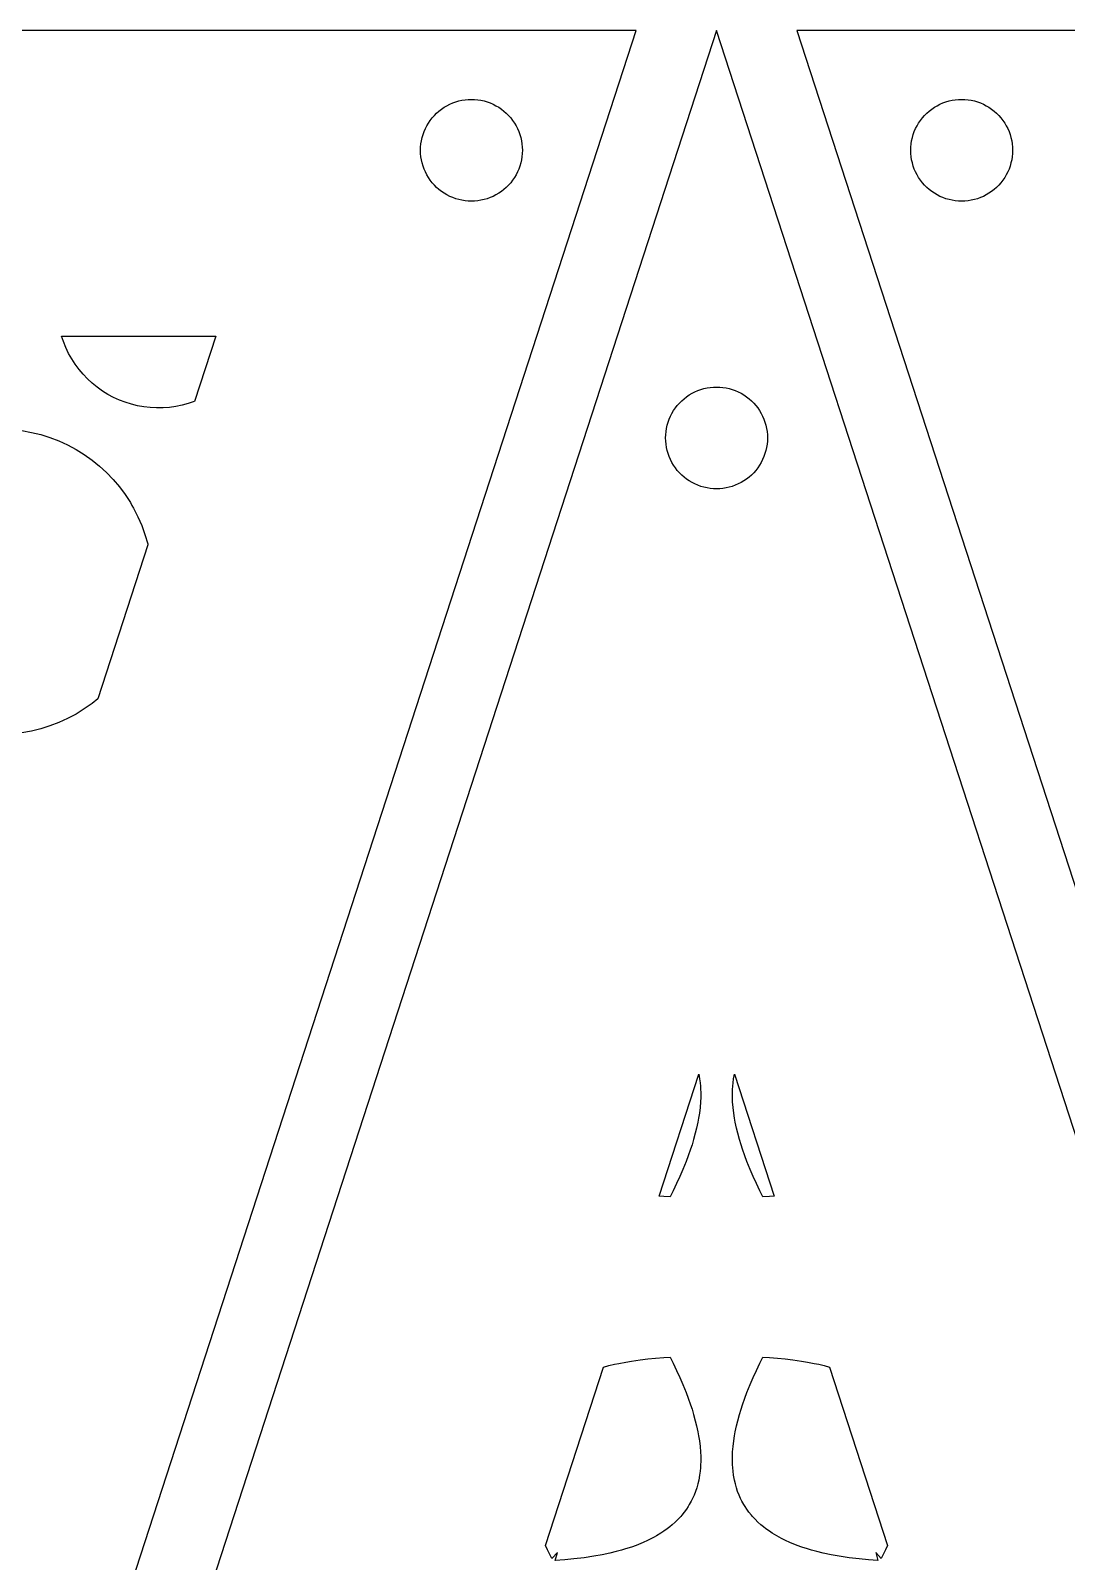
# Model space of a CAD drawing. Header units: metres. Extents: x 20 to 1108, y 20 to 485.
# Drawn here: x 224.4 to 265, y 190.7 to 250.8 of the extents above; entities that cross this region are included whole.
import ezdxf

# ---------------------------------------------------------------- set-up
doc = ezdxf.new("R2010")
doc.units = ezdxf.units.M

msp = doc.modelspace()

# ---------------------------------------------------------------- linework, layer by layer
for p, q in [((248.154, 250.826), (98.1544, 250.826)), ((173.154, 20.0001), (248.154, 250.826)), ((251.309, 250.826), (176.309, 20)), ((326.309, 20), (251.309, 250.826)), ((404.463, 250.826), (254.463, 250.826)), ((254.463, 250.826), (329.463, 20.0001)), ((240.507, 247.742), (240.61, 247.813)), ((240.61, 247.813), (240.719, 247.877)), ((240.719, 247.877), (240.831, 247.934)), ((240.831, 247.934), (240.946, 247.984)), ((240.946, 247.984), (241.065, 248.026)), ((241.065, 248.026), (241.185, 248.062)), ((241.185, 248.062), (241.308, 248.089)), ((241.308, 248.089), (241.432, 248.109)), ((241.432, 248.109), (241.557, 248.12)), ((241.557, 248.12), (241.683, 248.124)), ((241.683, 248.124), (241.808, 248.12)), ((241.808, 248.12), (241.933, 248.109)), ((241.933, 248.109), (242.057, 248.089)), ((242.057, 248.089), (242.18, 248.062)), ((242.18, 248.062), (242.3, 248.026)), ((242.3, 248.026), (242.418, 247.984)), ((242.418, 247.984), (242.534, 247.934)), ((242.534, 247.934), (242.646, 247.877)), ((242.646, 247.877), (242.754, 247.813)), ((242.754, 247.813), (242.858, 247.742)), ((259.76, 247.742), (259.864, 247.813)), ((259.864, 247.813), (259.972, 247.877)), ((259.972, 247.877), (260.083, 247.934)), ((260.083, 247.934), (260.2, 247.984)), ((260.2, 247.984), (260.318, 248.026)), ((260.318, 248.026), (260.438, 248.062)), ((260.438, 248.062), (260.561, 248.089)), ((260.561, 248.089), (260.685, 248.109)), ((260.685, 248.109), (260.81, 248.12)), ((260.81, 248.12), (260.935, 248.124)), ((260.935, 248.124), (261.061, 248.12)), ((261.061, 248.12), (261.186, 248.109)), ((261.186, 248.109), (261.31, 248.089)), ((261.31, 248.089), (261.433, 248.062)), ((261.433, 248.062), (261.553, 248.026)), ((261.553, 248.026), (261.671, 247.984)), ((261.671, 247.984), (261.786, 247.934)), ((261.786, 247.934), (261.899, 247.877)), ((261.899, 247.877), (262.007, 247.813)), ((262.007, 247.813), (262.111, 247.742)), ((239.93, 247.087), (239.993, 247.195)), ((239.993, 247.195), (240.065, 247.3)), ((240.065, 247.3), (240.141, 247.399)), ((240.141, 247.399), (240.225, 247.493)), ((240.225, 247.493), (240.314, 247.582)), ((240.314, 247.582), (240.407, 247.665)), ((240.407, 247.665), (240.507, 247.742)), ((242.858, 247.742), (242.957, 247.665)), ((242.957, 247.665), (243.052, 247.582)), ((243.052, 247.582), (243.14, 247.493)), ((243.14, 247.493), (243.224, 247.399)), ((243.224, 247.399), (243.3, 247.3)), ((243.3, 247.3), (243.371, 247.195)), ((243.371, 247.195), (243.435, 247.087)), ((259.183, 247.087), (259.246, 247.195)), ((259.246, 247.195), (259.318, 247.3)), ((259.318, 247.3), (259.394, 247.399)), ((259.394, 247.399), (259.478, 247.493)), ((259.478, 247.493), (259.566, 247.582)), ((259.566, 247.582), (259.66, 247.665)), ((259.66, 247.665), (259.76, 247.742)), ((262.111, 247.742), (262.21, 247.665)), ((262.21, 247.665), (262.304, 247.582)), ((262.304, 247.582), (262.393, 247.493)), ((262.393, 247.493), (262.477, 247.399)), ((262.477, 247.399), (262.553, 247.3)), ((262.553, 247.3), (262.624, 247.195)), ((262.624, 247.195), (262.688, 247.087)), ((239.718, 246.499), (239.745, 246.621)), ((239.745, 246.621), (239.78, 246.742)), ((239.78, 246.742), (239.822, 246.86)), ((239.822, 246.86), (239.872, 246.976)), ((239.872, 246.976), (239.93, 247.087)), ((243.435, 247.087), (243.492, 246.976)), ((243.492, 246.976), (243.542, 246.86)), ((243.542, 246.86), (243.584, 246.742)), ((243.584, 246.742), (243.619, 246.621)), ((243.619, 246.621), (243.647, 246.499)), ((258.971, 246.499), (258.998, 246.621)), ((258.998, 246.621), (259.034, 246.742)), ((259.034, 246.742), (259.076, 246.86)), ((259.076, 246.86), (259.125, 246.976)), ((259.125, 246.976), (259.183, 247.087)), ((262.688, 247.087), (262.745, 246.976)), ((262.745, 246.976), (262.795, 246.86)), ((262.795, 246.86), (262.837, 246.742)), ((262.837, 246.742), (262.872, 246.621)), ((262.872, 246.621), (262.9, 246.499)), ((239.683, 246.124), (239.687, 246.249)), ((239.687, 245.998), (239.683, 246.124)), ((239.687, 246.249), (239.698, 246.375)), ((239.698, 245.873), (239.687, 245.998)), ((239.698, 246.375), (239.718, 246.499)), ((243.647, 246.499), (243.666, 246.375)), ((243.666, 246.375), (243.678, 246.249)), ((243.678, 245.998), (243.666, 245.873)), ((243.678, 246.249), (243.683, 246.124)), ((243.683, 246.124), (243.678, 245.998)), ((258.935, 246.124), (258.94, 246.249)), ((258.94, 245.998), (258.935, 246.124)), ((258.94, 246.249), (258.951, 246.375)), ((258.951, 245.873), (258.94, 245.998)), ((258.951, 246.375), (258.971, 246.499)), ((262.9, 246.499), (262.919, 246.375)), ((262.919, 246.375), (262.931, 246.249)), ((262.931, 245.998), (262.919, 245.873)), ((262.931, 246.249), (262.935, 246.124)), ((262.935, 246.124), (262.931, 245.998)), ((239.718, 245.749), (239.698, 245.873)), ((239.745, 245.627), (239.718, 245.749)), ((239.78, 245.506), (239.745, 245.627)), ((239.822, 245.388), (239.78, 245.506)), ((239.872, 245.273), (239.822, 245.388)), ((243.542, 245.388), (243.492, 245.273)), ((243.584, 245.506), (243.542, 245.388)), ((243.619, 245.627), (243.584, 245.506)), ((243.647, 245.749), (243.619, 245.627)), ((243.666, 245.873), (243.647, 245.749)), ((258.971, 245.749), (258.951, 245.873)), ((258.998, 245.627), (258.971, 245.749)), ((259.034, 245.506), (258.998, 245.627)), ((259.076, 245.388), (259.034, 245.506)), ((259.125, 245.273), (259.076, 245.388)), ((262.795, 245.388), (262.745, 245.273)), ((262.837, 245.506), (262.795, 245.388)), ((262.872, 245.627), (262.837, 245.506)), ((262.9, 245.749), (262.872, 245.627)), ((262.919, 245.873), (262.9, 245.749)), ((239.93, 245.16), (239.872, 245.273)), ((239.993, 245.052), (239.93, 245.16)), ((240.065, 244.948), (239.993, 245.052)), ((240.141, 244.849), (240.065, 244.948)), ((240.225, 244.755), (240.141, 244.849)), ((240.314, 244.666), (240.225, 244.755)), ((243.14, 244.755), (243.052, 244.666)), ((243.224, 244.849), (243.14, 244.755)), ((243.3, 244.948), (243.224, 244.849)), ((243.371, 245.052), (243.3, 244.948)), ((243.435, 245.16), (243.371, 245.052)), ((243.492, 245.273), (243.435, 245.16)), ((259.183, 245.16), (259.125, 245.273)), ((259.246, 245.052), (259.183, 245.16)), ((259.318, 244.948), (259.246, 245.052)), ((259.394, 244.849), (259.318, 244.948)), ((259.478, 244.755), (259.394, 244.849)), ((259.566, 244.666), (259.478, 244.755)), ((262.393, 244.755), (262.304, 244.666)), ((262.477, 244.849), (262.393, 244.755)), ((262.553, 244.948), (262.477, 244.849)), ((262.624, 245.052), (262.553, 244.948)), ((262.688, 245.16), (262.624, 245.052)), ((262.745, 245.273), (262.688, 245.16)), ((240.407, 244.583), (240.314, 244.666)), ((240.507, 244.506), (240.407, 244.583)), ((240.61, 244.436), (240.507, 244.506)), ((240.719, 244.371), (240.61, 244.436)), ((240.831, 244.315), (240.719, 244.371)), ((240.946, 244.265), (240.831, 244.315)), ((241.065, 244.222), (240.946, 244.265)), ((241.185, 244.187), (241.065, 244.222)), ((241.308, 244.159), (241.185, 244.187)), ((241.432, 244.14), (241.308, 244.159)), ((241.557, 244.128), (241.432, 244.14)), ((241.933, 244.14), (241.808, 244.128)), ((242.057, 244.159), (241.933, 244.14)), ((242.18, 244.187), (242.057, 244.159)), ((242.3, 244.222), (242.18, 244.187)), ((242.418, 244.265), (242.3, 244.222)), ((242.534, 244.315), (242.418, 244.265)), ((242.646, 244.371), (242.534, 244.315)), ((242.754, 244.436), (242.646, 244.371)), ((242.858, 244.506), (242.754, 244.436)), ((242.957, 244.583), (242.858, 244.506)), ((243.052, 244.666), (242.957, 244.583)), ((259.66, 244.583), (259.566, 244.666)), ((259.76, 244.506), (259.66, 244.583)), ((259.864, 244.436), (259.76, 244.506)), ((259.972, 244.371), (259.864, 244.436)), ((260.083, 244.315), (259.972, 244.371)), ((260.2, 244.265), (260.083, 244.315)), ((260.318, 244.222), (260.2, 244.265)), ((260.438, 244.187), (260.318, 244.222)), ((260.561, 244.159), (260.438, 244.187)), ((260.685, 244.14), (260.561, 244.159)), ((260.81, 244.128), (260.685, 244.14)), ((261.186, 244.14), (261.061, 244.128)), ((261.31, 244.159), (261.186, 244.14)), ((261.433, 244.187), (261.31, 244.159)), ((261.553, 244.222), (261.433, 244.187)), ((261.671, 244.265), (261.553, 244.222)), ((261.786, 244.315), (261.671, 244.265)), ((261.899, 244.371), (261.786, 244.315)), ((262.007, 244.436), (261.899, 244.371)), ((262.111, 244.506), (262.007, 244.436)), ((262.21, 244.583), (262.111, 244.506)), ((262.304, 244.666), (262.21, 244.583)), ((241.683, 244.124), (241.557, 244.128)), ((241.808, 244.128), (241.683, 244.124)), ((260.935, 244.124), (260.81, 244.128)), ((261.061, 244.128), (260.935, 244.124)), ((225.655, 238.608), (225.581, 238.826)), ((225.581, 238.826), (231.638, 238.826)), ((231.638, 238.826), (230.802, 236.254)), ((225.749, 238.375), (225.655, 238.608)), ((225.859, 238.148), (225.749, 238.375)), ((225.983, 237.93), (225.859, 238.148)), ((226.119, 237.719), (225.983, 237.93)), ((226.271, 237.516), (226.119, 237.719)), ((226.431, 237.325), (226.271, 237.516)), ((226.605, 237.144), (226.431, 237.325)), ((226.79, 236.973), (226.605, 237.144)), ((226.986, 236.815), (226.79, 236.973)), ((227.191, 236.669), (226.986, 236.815)), ((227.405, 236.536), (227.191, 236.669)), ((227.624, 236.419), (227.405, 236.536)), ((227.855, 236.314), (227.624, 236.419)), ((249.94, 236.284), (250.034, 236.367)), ((250.034, 236.367), (250.133, 236.444)), ((250.133, 236.444), (250.238, 236.515)), ((250.238, 236.515), (250.345, 236.579)), ((250.345, 236.579), (250.457, 236.636)), ((250.457, 236.636), (250.572, 236.686)), ((250.572, 236.686), (250.691, 236.728)), ((250.691, 236.728), (250.812, 236.763)), ((250.812, 236.763), (250.934, 236.791)), ((250.934, 236.791), (251.058, 236.81)), ((251.058, 236.81), (251.183, 236.822)), ((251.183, 236.822), (251.309, 236.826)), ((251.309, 236.826), (251.435, 236.822)), ((251.435, 236.822), (251.56, 236.81)), ((251.56, 236.81), (251.684, 236.791)), ((251.684, 236.791), (251.806, 236.763)), ((251.806, 236.763), (251.927, 236.728)), ((251.927, 236.728), (252.045, 236.686)), ((252.045, 236.686), (252.16, 236.636)), ((252.16, 236.636), (252.273, 236.579)), ((252.273, 236.579), (252.38, 236.515)), ((252.38, 236.515), (252.485, 236.444)), ((252.485, 236.444), (252.583, 236.367)), ((252.583, 236.367), (252.678, 236.284)), ((228.087, 236.224), (227.855, 236.314)), ((228.327, 236.149), (228.087, 236.224)), ((228.573, 236.089), (228.327, 236.149)), ((228.818, 236.044), (228.573, 236.089)), ((229.069, 236.016), (228.818, 236.044)), ((229.319, 236.002), (229.069, 236.016)), ((229.572, 236.005), (229.319, 236.002)), ((229.821, 236.023), (229.572, 236.005)), ((230.071, 236.057), (229.821, 236.023)), ((230.318, 236.107), (230.071, 236.057)), ((230.559, 236.172), (230.318, 236.107)), ((230.798, 236.252), (230.559, 236.172)), ((230.802, 236.254), (230.798, 236.252)), ((249.499, 235.678), (249.556, 235.79)), ((249.556, 235.79), (249.62, 235.898)), ((249.62, 235.898), (249.691, 236.002)), ((249.691, 236.002), (249.768, 236.101)), ((249.768, 236.101), (249.851, 236.195)), ((249.851, 236.195), (249.94, 236.284)), ((252.678, 236.284), (252.767, 236.195)), ((252.767, 236.195), (252.85, 236.101)), ((252.85, 236.101), (252.927, 236.002)), ((252.927, 236.002), (252.997, 235.898)), ((252.997, 235.898), (253.062, 235.79)), ((253.062, 235.79), (253.118, 235.678)), ((249.324, 235.077), (249.344, 235.201)), ((249.344, 235.201), (249.371, 235.324)), ((249.371, 235.324), (249.406, 235.444)), ((249.406, 235.444), (249.449, 235.562)), ((249.449, 235.562), (249.499, 235.678)), ((253.118, 235.678), (253.168, 235.562)), ((253.168, 235.562), (253.211, 235.444)), ((253.211, 235.444), (253.246, 235.324)), ((253.246, 235.324), (253.274, 235.201)), ((253.274, 235.201), (253.293, 235.077)), ((224.03, 235.111), (224.402, 235.044)), ((224.402, 235.044), (224.767, 234.954)), ((224.767, 234.954), (225.128, 234.842)), ((225.128, 234.842), (225.479, 234.706)), ((225.479, 234.706), (225.822, 234.549)), ((225.822, 234.549), (226.153, 234.372)), ((249.309, 234.826), (249.313, 234.952)), ((249.313, 234.701), (249.309, 234.826)), ((249.313, 234.952), (249.324, 235.077)), ((249.324, 234.576), (249.313, 234.701)), ((249.344, 234.451), (249.324, 234.576)), ((253.293, 234.576), (253.274, 234.451)), ((253.293, 235.077), (253.305, 234.952)), ((253.305, 234.701), (253.293, 234.576)), ((253.305, 234.952), (253.309, 234.826)), ((253.309, 234.826), (253.305, 234.701)), ((226.153, 234.372), (226.475, 234.173)), ((226.475, 234.173), (226.781, 233.955)), ((226.781, 233.955), (227.075, 233.717)), ((249.371, 234.329), (249.344, 234.451)), ((249.406, 234.208), (249.371, 234.329)), ((249.449, 234.09), (249.406, 234.208)), ((249.499, 233.975), (249.449, 234.09)), ((249.556, 233.863), (249.499, 233.975)), ((253.118, 233.975), (253.062, 233.863)), ((253.168, 234.09), (253.118, 233.975)), ((253.211, 234.208), (253.168, 234.09)), ((253.246, 234.329), (253.211, 234.208)), ((253.274, 234.451), (253.246, 234.329)), ((227.075, 233.717), (227.353, 233.462)), ((227.353, 233.462), (227.613, 233.191)), ((249.62, 233.755), (249.556, 233.863)), ((249.691, 233.651), (249.62, 233.755)), ((249.768, 233.551), (249.691, 233.651)), ((249.851, 233.457), (249.768, 233.551)), ((249.94, 233.368), (249.851, 233.457)), ((250.034, 233.285), (249.94, 233.368)), ((252.678, 233.368), (252.583, 233.285)), ((252.767, 233.457), (252.678, 233.368)), ((252.85, 233.551), (252.767, 233.457)), ((252.927, 233.651), (252.85, 233.551)), ((252.997, 233.755), (252.927, 233.651)), ((253.062, 233.863), (252.997, 233.755)), ((227.613, 233.191), (227.856, 232.903)), ((227.856, 232.903), (228.081, 232.6)), ((250.133, 233.208), (250.034, 233.285)), ((250.238, 233.138), (250.133, 233.208)), ((250.345, 233.074), (250.238, 233.138)), ((250.457, 233.017), (250.345, 233.074)), ((250.572, 232.967), (250.457, 233.017)), ((250.691, 232.924), (250.572, 232.967)), ((250.812, 232.889), (250.691, 232.924)), ((250.934, 232.862), (250.812, 232.889)), ((251.058, 232.842), (250.934, 232.862)), ((251.183, 232.83), (251.058, 232.842)), ((251.309, 232.826), (251.183, 232.83)), ((251.435, 232.83), (251.309, 232.826)), ((251.56, 232.842), (251.435, 232.83)), ((251.684, 232.862), (251.56, 232.842)), ((251.806, 232.889), (251.684, 232.862)), ((251.927, 232.924), (251.806, 232.889)), ((252.045, 232.967), (251.927, 232.924)), ((252.16, 233.017), (252.045, 232.967)), ((252.273, 233.074), (252.16, 233.017)), ((252.38, 233.138), (252.273, 233.074)), ((252.485, 233.208), (252.38, 233.138)), ((252.583, 233.285), (252.485, 233.208)), ((228.081, 232.6), (228.286, 232.283)), ((228.286, 232.283), (228.348, 232.175)), ((228.348, 232.175), (228.412, 232.066)), ((228.412, 232.066), (228.583, 231.73)), ((228.583, 231.73), (228.733, 231.386)), ((228.733, 231.386), (228.86, 231.029)), ((228.86, 231.029), (228.966, 230.667)), ((228.975, 230.629), (227.009, 224.581)), ((228.966, 230.667), (228.975, 230.629)), ((226.781, 224.397), (226.475, 224.179)), ((227.009, 224.581), (226.781, 224.397)), ((225.822, 223.803), (225.479, 223.646)), ((226.153, 223.98), (225.822, 223.803)), ((226.475, 224.179), (226.153, 223.98)), ((224.402, 223.308), (224.03, 223.24)), ((224.767, 223.398), (224.402, 223.308)), ((225.128, 223.511), (224.767, 223.398)), ((225.479, 223.646), (225.128, 223.511)), ((249.051, 205.046), (250.608, 209.836)), ((250.608, 209.836), (250.641, 209.653)), ((250.641, 209.653), (250.661, 209.492)), ((250.661, 209.492), (250.674, 209.36)), ((250.674, 209.36), (250.682, 209.227)), ((251.936, 209.227), (251.944, 209.36)), ((251.944, 209.36), (251.956, 209.492)), ((251.956, 209.492), (251.977, 209.653)), ((251.977, 209.653), (252.01, 209.835)), ((252.01, 209.835), (253.567, 205.046)), ((250.677, 208.739), (250.659, 208.52)), ((250.686, 208.917), (250.677, 208.739)), ((250.682, 209.227), (250.686, 209.126)), ((250.686, 209.126), (250.686, 208.917)), ((251.932, 209.126), (251.936, 209.227)), ((251.933, 208.916), (251.932, 209.126)), ((251.941, 208.74), (251.933, 208.916)), ((251.958, 208.522), (251.941, 208.74)), ((250.604, 208.107), (250.575, 207.952)), ((250.633, 208.297), (250.604, 208.107)), ((250.659, 208.52), (250.633, 208.297)), ((251.985, 208.298), (251.958, 208.522)), ((252.014, 208.107), (251.985, 208.298)), ((252.042, 207.953), (252.014, 208.107)), ((250.475, 207.514), (250.407, 207.268)), ((250.525, 207.716), (250.475, 207.514)), ((250.575, 207.952), (250.525, 207.716)), ((252.093, 207.716), (252.042, 207.953)), ((252.143, 207.514), (252.093, 207.716)), ((252.209, 207.268), (252.143, 207.514)), ((250.289, 206.888), (250.199, 206.627)), ((250.345, 207.057), (250.289, 206.888)), ((250.407, 207.268), (250.345, 207.057)), ((252.273, 207.057), (252.209, 207.268)), ((252.327, 206.888), (252.273, 207.057)), ((252.419, 206.627), (252.327, 206.888)), ((250.115, 206.406), (249.988, 206.091)), ((250.199, 206.627), (250.115, 206.406)), ((252.501, 206.406), (252.419, 206.627)), ((252.629, 206.091), (252.501, 206.406)), ((249.87, 205.813), (249.741, 205.532)), ((249.988, 206.091), (249.87, 205.813)), ((252.747, 205.814), (252.629, 206.091)), ((252.876, 205.532), (252.747, 205.814)), ((249.604, 205.245), (249.489, 205.016)), ((249.741, 205.532), (249.604, 205.245)), ((253.014, 205.245), (252.876, 205.532)), ((253.128, 205.016), (253.014, 205.245)), ((249.235, 205.031), (249.051, 205.046)), ((249.489, 205.016), (249.235, 205.031)), ((253.383, 205.031), (253.128, 205.016)), ((253.567, 205.046), (253.383, 205.031)), ((247.294, 198.434), (247.47, 198.471)), ((247.47, 198.471), (247.739, 198.522)), ((247.739, 198.522), (247.973, 198.561)), ((247.973, 198.561), (248.31, 198.609)), ((248.31, 198.609), (248.609, 198.645)), ((248.609, 198.645), (248.917, 198.674)), ((248.917, 198.674), (249.235, 198.699)), ((249.235, 198.699), (249.489, 198.714)), ((249.489, 198.714), (249.604, 198.485)), ((249.604, 198.485), (249.741, 198.198)), ((252.876, 198.198), (253.014, 198.485)), ((253.014, 198.485), (253.128, 198.714)), ((253.128, 198.714), (253.383, 198.699)), ((253.383, 198.699), (253.7, 198.674)), ((253.7, 198.674), (254.009, 198.645)), ((254.009, 198.645), (254.308, 198.609)), ((254.308, 198.609), (254.645, 198.561)), ((254.645, 198.561), (254.878, 198.523)), ((254.878, 198.523), (255.148, 198.471)), ((255.148, 198.471), (255.323, 198.434)), ((244.592, 191.321), (246.868, 198.327)), ((246.868, 198.327), (247.08, 198.383)), ((247.08, 198.383), (247.294, 198.434)), ((249.741, 198.198), (249.87, 197.916)), ((249.87, 197.916), (249.988, 197.639)), ((252.629, 197.639), (252.747, 197.916)), ((252.747, 197.916), (252.876, 198.198)), ((255.323, 198.434), (255.537, 198.383)), ((255.537, 198.383), (255.749, 198.327)), ((255.749, 198.327), (258.026, 191.321)), ((249.988, 197.639), (250.116, 197.323)), ((250.116, 197.323), (250.198, 197.103)), ((252.418, 197.103), (252.502, 197.323)), ((252.502, 197.323), (252.629, 197.639)), ((250.198, 197.103), (250.29, 196.842)), ((250.29, 196.842), (250.345, 196.673)), ((250.345, 196.673), (250.408, 196.461)), ((252.21, 196.461), (252.273, 196.673)), ((252.273, 196.673), (252.328, 196.842)), ((252.328, 196.842), (252.418, 197.103)), ((250.408, 196.461), (250.475, 196.216)), ((250.475, 196.216), (250.525, 196.014)), ((252.093, 196.014), (252.143, 196.216)), ((252.143, 196.216), (252.21, 196.461)), ((250.525, 196.014), (250.575, 195.777)), ((250.575, 195.777), (250.604, 195.622)), ((250.604, 195.622), (250.633, 195.432)), ((251.985, 195.432), (252.014, 195.622)), ((252.014, 195.622), (252.042, 195.777)), ((252.042, 195.777), (252.093, 196.014)), ((250.633, 195.432), (250.659, 195.208)), ((250.659, 195.208), (250.677, 194.99)), ((250.677, 194.99), (250.685, 194.814)), ((251.932, 194.813), (251.941, 194.99)), ((251.941, 194.99), (251.958, 195.208)), ((251.958, 195.208), (251.985, 195.432)), ((250.661, 194.237), (250.641, 194.075)), ((250.674, 194.369), (250.661, 194.237)), ((250.682, 194.502), (250.674, 194.369)), ((250.686, 194.604), (250.682, 194.502)), ((250.685, 194.814), (250.686, 194.604)), ((251.932, 194.604), (251.932, 194.813)), ((251.936, 194.503), (251.932, 194.604)), ((251.944, 194.37), (251.936, 194.503)), ((251.956, 194.238), (251.944, 194.37)), ((251.977, 194.077), (251.956, 194.238)), ((250.571, 193.735), (250.529, 193.585)), ((250.607, 193.889), (250.571, 193.735)), ((250.641, 194.075), (250.607, 193.889)), ((252.011, 193.889), (251.977, 194.077)), ((252.047, 193.736), (252.011, 193.889)), ((252.088, 193.587), (252.047, 193.736)), ((250.311, 193.053), (250.238, 192.923)), ((250.364, 193.161), (250.311, 193.053)), ((250.426, 193.299), (250.364, 193.161)), ((250.481, 193.44), (250.426, 193.299)), ((250.529, 193.585), (250.481, 193.44)), ((252.136, 193.442), (252.088, 193.587)), ((252.192, 193.3), (252.136, 193.442)), ((252.253, 193.162), (252.192, 193.3)), ((252.307, 193.053), (252.253, 193.162)), ((252.379, 192.923), (252.307, 193.053)), ((249.901, 192.459), (249.797, 192.347)), ((249.941, 192.505), (249.901, 192.459)), ((250.035, 192.623), (249.941, 192.505)), ((250.124, 192.745), (250.035, 192.623)), ((250.191, 192.846), (250.124, 192.745)), ((250.238, 192.923), (250.191, 192.846)), ((252.427, 192.847), (252.379, 192.923)), ((252.493, 192.745), (252.427, 192.847)), ((252.581, 192.624), (252.493, 192.745)), ((252.676, 192.506), (252.581, 192.624)), ((252.716, 192.459), (252.676, 192.506)), ((252.821, 192.347), (252.716, 192.459)), ((249.235, 191.875), (249.121, 191.801)), ((249.367, 191.97), (249.235, 191.875)), ((249.471, 192.05), (249.367, 191.97)), ((249.569, 192.131), (249.471, 192.05)), ((249.686, 192.236), (249.569, 192.131)), ((249.797, 192.347), (249.686, 192.236)), ((252.931, 192.237), (252.821, 192.347)), ((253.049, 192.131), (252.931, 192.237)), ((253.147, 192.05), (253.049, 192.131)), ((253.25, 191.97), (253.147, 192.05)), ((253.383, 191.875), (253.25, 191.97)), ((253.495, 191.801), (253.383, 191.875)), ((244.672, 191.149), (244.592, 191.321)), ((247.964, 191.255), (247.735, 191.181)), ((248.149, 191.323), (247.964, 191.255)), ((248.431, 191.437), (248.149, 191.323)), ((248.599, 191.513), (248.431, 191.437)), ((248.76, 191.593), (248.599, 191.513)), ((248.855, 191.643), (248.76, 191.593)), ((248.946, 191.694), (248.855, 191.643)), ((249.121, 191.801), (248.946, 191.694)), ((253.671, 191.694), (253.495, 191.801)), ((253.763, 191.643), (253.671, 191.694)), ((253.857, 191.594), (253.763, 191.643)), ((254.018, 191.514), (253.857, 191.594)), ((254.186, 191.437), (254.018, 191.514)), ((254.469, 191.323), (254.186, 191.437)), ((254.654, 191.256), (254.469, 191.323)), ((254.883, 191.181), (254.654, 191.256)), ((258.026, 191.321), (257.946, 191.148)), ((244.837, 190.811), (244.672, 191.149)), ((245.057, 191.036), (244.837, 190.811)), ((244.972, 190.733), (245.057, 191.036)), ((245.346, 190.759), (244.972, 190.733)), ((245.708, 190.792), (245.346, 190.759)), ((246.107, 190.839), (245.708, 190.792)), ((246.489, 190.896), (246.107, 190.839)), ((246.811, 190.953), (246.489, 190.896)), ((247.117, 191.018), (246.811, 190.953)), ((247.372, 191.08), (247.117, 191.018)), ((247.575, 191.134), (247.372, 191.08)), ((247.735, 191.181), (247.575, 191.134)), ((255.042, 191.134), (254.883, 191.181)), ((255.245, 191.08), (255.042, 191.134)), ((255.5, 191.018), (255.245, 191.08)), ((255.807, 190.953), (255.5, 191.018)), ((256.128, 190.896), (255.807, 190.953)), ((256.511, 190.839), (256.128, 190.896)), ((256.909, 190.792), (256.511, 190.839)), ((257.272, 190.759), (256.909, 190.792)), ((257.646, 190.733), (257.272, 190.759)), ((257.78, 190.811), (257.561, 191.036)), ((257.561, 191.036), (257.646, 190.733)), ((257.946, 191.148), (257.78, 190.811))]:
    msp.add_line(p, q)

doc.saveas('drawing.dxf')
